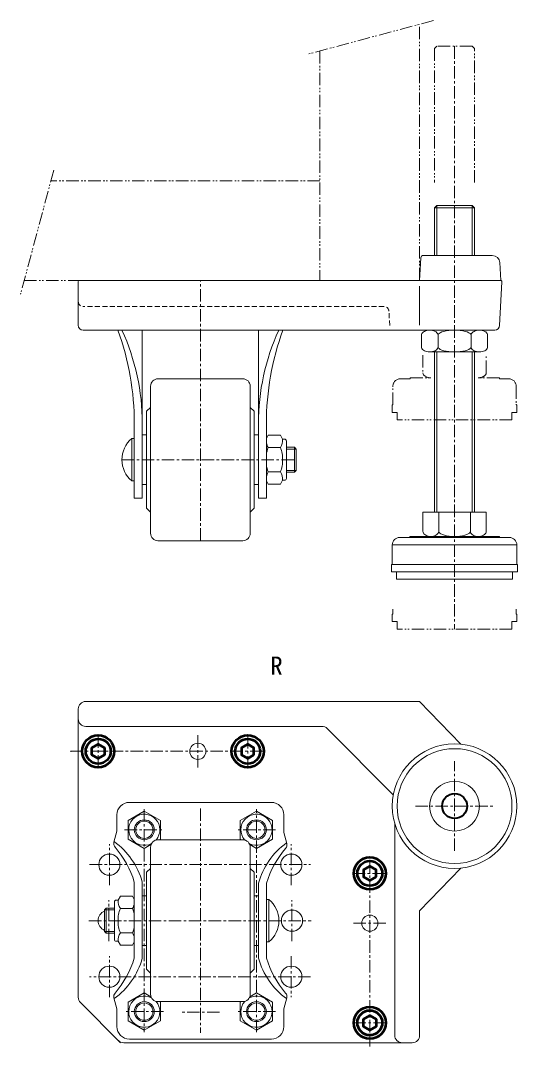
# Model space of a CAD drawing. Units: millimetres on the paper. Extents: x -600 to 3400, y -420 to 2338.
# Drawn here: x 1423.1 to 1622.5, y -402.2 to 9.7 of the extents above; entities that cross this region are included whole.
import ezdxf
from ezdxf.enums import TextEntityAlignment as Align

# ---------------------------------------------------------------- set-up
doc = ezdxf.new("R2010")
doc.units = ezdxf.units.MM
for name, pattern in [('CHAIN1', [8, 5, -1, 1, -1]), ('DASHED2', [3, 2, -1]), ('DOUBLE_CHAIN1', [8.8, 5, -1, 0.6, -0.6, 0.6, -1])]:
    doc.linetypes.add(name, pattern=pattern)
for name, color, linetype, lineweight in [('0-0', 7, 'Continuous', 18), ('0-1', 4, 'Continuous', 18), ('0-8', 7, 'Continuous', 18), ('0-9', 4, 'DOUBLE_CHAIN1', 18)]:
    doc.layers.add(name, color=color, linetype=linetype, lineweight=lineweight)
doc.styles.add('ＭＳ ゴシック', font='')
doc.styles.get('ＭＳ ゴシック').set_extended_font_data('MS Gothic')

msp = doc.modelspace()

# ---------------------------------------------------------------- linework, layer by layer
at = {"layer": '0-0'}
for p, q in [((1583.251, -94.598), (1583.725, -85.545)), ((1584.724, -84.598), (1612.404, -84.598)), ((1615.4, -87.441), (1615.774, -94.584)), ((1615.772, -94.598), (1446.751, -94.598)), ((1446.251, -95.098), (1446.251, -112.598)), ((1583.251, -112.598), (1583.251, -96.908)), ((1615.35, -112.702), (1616.272, -95.124)), ((1448.251, -114.598), (1613.353, -114.598)), ((1512.251, -134.098), (1478.251, -134.098)), ((1475.251, -137.098), (1475.251, -196.098)), ((1515.251, -196.098), (1515.251, -137.098)), ((1516.851, -147.098), (1515.251, -145.598)), ((1473.651, -156.598), (1471.951, -156.598)), ((1518.551, -156.598), (1516.851, -156.598)), ((1529.751, -159.098), (1529.751, -174.098)), ((1527.356, -161.698), (1522.502, -161.698)), ((1533.751, -162.298), (1529.751, -162.298)), ((1522.502, -171.498), (1527.356, -171.498)), ((1471.951, -176.598), (1473.651, -176.598)), ((1516.851, -176.598), (1518.551, -176.598)), ((1475.251, -187.598), (1473.651, -186.098)), ((1478.251, -199.098), (1512.251, -199.098)), ((1446.251, -266.663), (1446.251, -382.42)), ((1583.251, -263.663), (1449.251, -263.663)), ((1599.741, -280.787), (1583.251, -263.663)), ((1544.008, -273.663), (1449.251, -273.663)), ((1572.674, -301.086), (1546.13, -274.542)), ((1523.751, -304.163), (1466.751, -304.163)), ((1573.251, -397.663), (1573.251, -312.663)), ((1512.251, -319.163), (1478.251, -319.163)), ((1475.251, -322.163), (1475.251, -381.163)), ((1515.251, -381.163), (1515.251, -322.163)), ((1473.651, -332.163), (1475.251, -330.663)), ((1468.751, -366.663), (1468.751, -336.163)), ((1471.951, -336.163), (1471.951, -366.663)), ((1518.551, -366.663), (1518.551, -336.663)), ((1521.751, -336.663), (1521.751, -366.663)), ((1471.951, -341.663), (1473.651, -341.663)), ((1518.551, -341.663), (1516.851, -341.663)), ((1460.751, -344.163), (1460.751, -359.163)), ((1456.751, -347.363), (1460.751, -347.363)), ((1457.451, -356.663), (1457.451, -346.663)), ((1468.001, -346.763), (1463.146, -346.763)), ((1468.001, -356.563), (1463.146, -356.563)), ((1473.651, -361.663), (1471.951, -361.663)), ((1516.851, -361.663), (1518.551, -361.663)), ((1461.751, -387.091), (1460.555, -382.628)), ((1447.13, -384.542), (1463.251, -400.663)), ((1461.751, -387.091), (1461.751, -394.163)), ((1478.251, -384.163), (1512.251, -384.163)), ((1466.751, -399.163), (1523.751, -399.163)), ((1464.494, -400.663), (1580.251, -400.663))]:
    msp.add_line(p, q, dxfattribs=at)
for points in [[(1471.951, -114.598), (1471.951, -182.098), (1468.751, -182.098), (1468.751, -152.098)], [(1521.751, -152.098), (1521.751, -182.098), (1518.551, -182.098), (1518.551, -114.598)], [(1473.651, -186.098), (1473.651, -147.098), (1475.251, -145.598)], [(1516.851, -147.098), (1516.851, -186.098), (1515.251, -187.598)], [(1468.751, -158.098), (1467.751, -158.098), (1467.751, -175.098), (1468.751, -175.098)], [(1521.751, -158.098), (1522.502, -156.798), (1527.356, -156.798), (1528.251, -158.348), (1529.001, -158.348)], [(1529.751, -161.598), (1533.051, -161.598), (1533.051, -171.598), (1529.751, -171.598)], [(1533.751, -170.898), (1533.751, -162.298), (1533.051, -161.598)], [(1529.751, -170.898), (1533.751, -170.898), (1533.051, -171.598)], [(1529.001, -174.848), (1528.251, -174.848), (1527.356, -176.398), (1522.502, -176.398), (1521.751, -175.098)], [(1478.823, -319.163), (1479.251, -318.916), (1479.251, -311.41), (1472.751, -307.658), (1466.251, -311.41), (1466.251, -318.916), (1472.751, -322.669), (1475.44, -321.116)], [(1515.063, -321.116), (1517.751, -322.669), (1524.251, -318.916), (1524.251, -311.41), (1517.751, -307.658), (1511.251, -311.41), (1511.251, -318.916), (1511.679, -319.163)], [(1460.555, -320.199), (1461.751, -315.735), (1461.751, -309.163)], [(1529.947, -320.699), (1528.751, -316.235), (1528.751, -309.163)], [(1473.651, -332.163), (1473.651, -371.163), (1475.251, -372.663)], [(1515.251, -330.663), (1516.851, -332.163), (1516.851, -371.163), (1515.251, -372.663)], [(1583.251, -397.663), (1583.251, -347.663), (1599.741, -330.539)], [(1461.501, -343.413), (1462.251, -343.413), (1463.146, -341.863), (1468.001, -341.863), (1468.751, -343.163)], [(1521.751, -360.163), (1522.751, -360.163), (1522.751, -343.163), (1521.751, -343.163)], [(1460.751, -346.663), (1457.451, -346.663), (1456.751, -347.363), (1456.751, -355.963), (1460.751, -355.963)], [(1460.751, -356.663), (1457.451, -356.663), (1456.751, -355.963)], [(1461.501, -359.913), (1462.251, -359.913), (1463.146, -361.463), (1468.001, -361.463), (1468.751, -360.163)], [(1475.44, -382.21), (1472.751, -380.658), (1466.251, -384.41), (1466.251, -391.916)], [(1511.679, -384.163), (1511.251, -384.41), (1511.251, -391.916), (1517.751, -395.669), (1524.251, -391.916), (1524.251, -384.41), (1517.751, -380.658), (1515.063, -382.21)], [(1529.947, -382.628), (1528.751, -387.091), (1528.751, -394.163)], [(1466.251, -391.916), (1472.751, -395.669), (1479.251, -391.916), (1479.251, -384.41), (1478.823, -384.163)]]:
    msp.add_lwpolyline(points, dxfattribs=at)
at = {"layer": '0-0', "color": 2, "lineweight": 50}
for points in [[(1454.251, -286.55), (1451.751, -285.106), (1451.751, -282.22), (1454.251, -280.776), (1456.751, -282.22), (1456.751, -285.106)], [(1516.751, -285.106), (1516.751, -282.22), (1514.251, -280.776), (1511.751, -282.22), (1511.751, -285.106), (1514.251, -286.55)], [(1565.751, -334.106), (1565.751, -331.22), (1563.251, -329.776), (1560.751, -331.22), (1560.751, -334.106), (1563.251, -335.55)], [(1563.251, -395.55), (1560.751, -394.106), (1560.751, -391.22), (1563.251, -389.776), (1565.751, -391.22), (1565.751, -394.106)]]:
    msp.add_lwpolyline(points, close=True, dxfattribs=at)
for centre, radius in [((1454.251, -283.663), 6.44), ((1454.251, -283.663), 5), ((1514.251, -283.663), 6.44), ((1514.251, -283.663), 5), ((1563.251, -332.663), 6.44), ((1563.251, -332.663), 5), ((1563.251, -392.663), 6.44), ((1563.251, -392.663), 5)]:
    msp.add_circle(centre, radius, dxfattribs=at)
at = {"layer": '0-0'}
for centre, radius in [((1494.251, -283.663), 3.25), ((1472.751, -315.163), 4), ((1472.751, -315.163), 3.46), ((1517.751, -315.163), 4), ((1517.751, -315.163), 3.46), ((1458.751, -329.163), 4.25), ((1531.751, -329.163), 4.25), ((1532.021, -351.663), 4.25), ((1563.251, -352.663), 3.25), ((1458.751, -374.163), 4.25), ((1531.751, -374.163), 4.25), ((1472.751, -388.163), 4), ((1472.751, -388.163), 3.46), ((1517.751, -388.163), 4), ((1517.751, -388.163), 3.46)]:
    msp.add_circle(centre, radius, dxfattribs=at)
for centre, radius, start, end in [((1584.724, -85.598), 1, 90, 177), ((1612.404, -87.598), 3, 3, 90), ((1446.751, -95.098), 0.5, 90, 180), ((1615.772, -95.098), 0.5, 357, 90), ((1448.251, -112.598), 2, 180, 270), ((1358.908, -152.098), 109.843, 0, 19.96195), ((1381.575, -152.098), 90.376, 0, 24.51511), ((1608.927, -152.098), 90.376, 155.48489, 180), ((1631.594, -152.098), 109.843, 160.03805, 180), ((1613.353, -112.598), 2, 270, 357), ((1478.251, -137.098), 3, 90, 180), ((1512.251, -137.098), 3, 0, 90), ((1474.782, -166.598), 11.031, 129.59775, 230.40225), ((1526.678, -158.949), 5, 189.7996, 213.35312), ((1523.273, -158.812), 5, 324.75522, 5.33215), ((1529.001, -159.098), 0.75, 0, 90), ((1531.703, -165.614), 10, 156.94067, 174.3578), ((1518.276, -165.888), 10, 355.92849, 24.77138), ((1531.703, -167.581), 10, 185.6422, 203.05933), ((1518.276, -167.308), 10, 335.22862, 4.07151), ((1526.678, -174.247), 5, 146.64688, 170.2004), ((1523.273, -174.383), 5, 354.66786, 35.24478), ((1529.001, -174.098), 0.75, 270, 0), ((1478.251, -196.098), 3, 180, 270), ((1512.251, -196.098), 3, 270, 0), ((1449.251, -266.663), 3, 90, 180), ((1449.251, -270.663), 3, 180, 270), ((1544.008, -276.663), 3, 45, 90), ((1446.251, -283.486), 3, 180, 186.76653), ((1466.751, -309.163), 5, 90, 180), ((1523.751, -309.163), 5, 0, 90), ((1472.751, -315.163), 6.25, 318.94223, 297.37222), ((1517.751, -315.163), 6.25, 242.62778, 221.05777), ((1462.487, -320.716), 2, 165, 224.56654), ((1443.039, -344.168), 30, 15.47576, 54.07245), ((1478.251, -322.163), 3, 90, 180), ((1512.251, -322.163), 3, 0, 90), ((1547.463, -344.668), 30, 125.92755, 164.52424), ((1528.015, -321.216), 2, 315.43346, 15), ((1430.531, -347.963), 40, 17.157, 40.24645), ((1559.971, -348.463), 40, 139.75355, 162.843), ((1461.501, -344.163), 0.75, 90, 180), ((1467.229, -343.878), 5, 174.66786, 215.24478), ((1463.824, -344.014), 5, 326.64688, 350.2004), ((1515.72, -351.663), 11.031, 309.59775, 50.40225), ((1458.482, -351.663), 4.25, 114.02681, 245.97319), ((1472.226, -350.953), 10, 155.22862, 184.07151), ((1458.8, -350.68), 10, 5.6422, 23.05933), ((1472.226, -352.373), 10, 175.92849, 204.77138), ((1458.8, -352.646), 10, 336.94067, 354.3578), ((1467.229, -359.448), 5, 144.75522, 185.33215), ((1463.824, -359.312), 5, 9.7996, 33.35312), ((1461.501, -359.163), 0.75, 180, 270), ((1443.039, -358.658), 30, 305.92755, 344.52424), ((1430.531, -354.863), 40, 319.75355, 342.843), ((1547.463, -358.658), 30, 195.47576, 234.07245), ((1559.971, -354.863), 40, 197.157, 220.24645), ((1449.251, -382.42), 3, 180, 225), ((1462.487, -382.11), 2, 135.43346, 195), ((1472.751, -388.163), 6.25, 62.62778, 41.05777), ((1478.251, -381.163), 3, 180, 270), ((1517.751, -388.163), 6.25, 138.94223, 117.37222), ((1512.251, -381.163), 3, 270, 0), ((1528.015, -382.11), 2, 345, 44.56654), ((1466.751, -394.163), 5, 180, 270), ((1523.751, -394.163), 5, 270, 0), ((1576.251, -397.663), 3, 180, 270), ((1580.251, -397.663), 3, 270, 0), ((1464.494, -397.663), 3, 225, 270)]:
    msp.add_arc(centre, radius, start, end, dxfattribs=at)
at = {"layer": '0-1', "linetype": 'DOUBLE_CHAIN1'}
for p, q in [((1588.784, 9.728), (1537.89, -3.909)), ((1543.251, -2.473), (1543.251, -94.598)), ((1436.42, -50.31), (1423.087, -100.068)), ((1543.251, -54.598), (1435.271, -54.598))]:
    msp.add_line(p, q, dxfattribs=at)
at = {"layer": '0-1', "linetype": 'CHAIN1'}
for p, q in [((1597.251, -0.598), (1597.251, -234.598)), ((1495.251, -199.098), (1495.251, -94.598)), ((1463.751, -166.598), (1533.751, -166.598)), ((1454.251, -277.207), (1454.251, -290.578)), ((1494.251, -277.207), (1494.251, -290.578)), ((1514.251, -290.578), (1514.251, -277.207)), ((1443.256, -283.663), (1520.853, -283.663)), ((1597.251, -323.663), (1597.251, -287.663)), ((1472.751, -306.876), (1472.751, -396.416)), ((1495.251, -306.606), (1495.251, -396.685)), ((1517.751, -396.416), (1517.751, -306.876)), ((1581.565, -305.663), (1612.937, -305.663)), ((1464.829, -315.163), (1480.453, -315.163)), ((1525.453, -315.163), (1509.829, -315.163)), ((1458.751, -337.416), (1458.751, -320.876)), ((1531.751, -337.416), (1531.751, -320.876)), ((1450.829, -329.163), (1539.453, -329.163)), ((1563.251, -327.511), (1563.251, -402.163)), ((1556.336, -332.663), (1569.707, -332.663)), ((1458.482, -359.916), (1458.482, -343.376)), ((1532.021, -359.916), (1532.021, -343.376)), ((1450.56, -351.663), (1539.723, -351.663)), ((1569.707, -352.663), (1556.336, -352.663)), ((1458.751, -382.416), (1458.751, -365.876)), ((1531.751, -365.876), (1531.751, -382.416)), ((1539.453, -374.163), (1450.829, -374.163)), ((1480.453, -388.163), (1464.829, -388.163)), ((1502.953, -388.433), (1487.329, -388.433)), ((1525.453, -388.163), (1509.829, -388.163)), ((1569.707, -392.663), (1556.336, -392.663))]:
    msp.add_line(p, q, dxfattribs=at)
at = {"layer": '0-1', "linetype": 'DASHED2'}
for p, q in [((1568.923, -105.098), (1448.251, -105.098)), ((1571.22, -112.702), (1570.921, -106.993))]:
    msp.add_line(p, q, dxfattribs=at)
at = {"layer": '0-1', "linetype": 'DOUBLE_CHAIN1'}
msp.add_lwpolyline([(1424.553, -94.598), (1583.251, -94.598), (1583.251, 8.245)], dxfattribs=at)
at = {"layer": '0-1', "linetype": 'DASHED2'}
for centre, start, end in [((1448.251, -103.098), 180, 270), ((1568.923, -107.098), 3, 90)]:
    msp.add_arc(centre, 2, start, end, dxfattribs=at)
at = {"layer": '0-8', "color": 4}
for p, q in [((1589.251, -65.498), (1605.251, -65.498)), ((1590.151, -84.598), (1590.151, -64.598)), ((1604.351, -84.598), (1604.351, -64.598)), ((1622.251, -200.798), (1572.251, -200.798))]:
    msp.add_line(p, q, dxfattribs=at)
at = {"layer": '0-8'}
for p, q in [((1589.251, -65.498), (1589.251, -84.598)), ((1605.251, -65.498), (1604.351, -64.598)), ((1605.251, -65.498), (1605.251, -84.598)), ((1607.21, -114.598), (1587.292, -114.598)), ((1583.972, -116.598), (1583.972, -121.298)), ((1590.612, -116.598), (1590.612, -121.298)), ((1603.891, -121.298), (1603.891, -116.598)), ((1610.53, -121.298), (1610.53, -116.598)), ((1587.292, -123.298), (1607.21, -123.298)), ((1589.251, -187.598), (1589.251, -123.298)), ((1590.151, -123.298), (1590.151, -187.598)), ((1604.351, -187.598), (1604.351, -123.298)), ((1605.251, -123.298), (1605.251, -187.598)), ((1584.549, -187.598), (1609.953, -187.598)), ((1584.549, -195.398), (1584.549, -187.598)), ((1590.9, -187.598), (1590.9, -195.398)), ((1603.602, -195.398), (1603.602, -187.598)), ((1609.953, -187.598), (1609.953, -195.398)), ((1615.251, -197.398), (1615.251, -197.798)), ((1572.251, -200.798), (1572.251, -208.598)), ((1575.251, -197.798), (1619.251, -197.798)), ((1622.251, -208.598), (1622.251, -200.798))]:
    msp.add_line(p, q, dxfattribs=at)
for points in [[(1604.351, -64.598), (1590.151, -64.598), (1589.251, -65.498)], [(1590.612, -116.598), (1590.561, -116.25), (1590.411, -115.914), (1590.167, -115.598), (1589.835, -115.312), (1589.426, -115.066), (1588.952, -114.866), (1588.427, -114.718), (1587.868, -114.628), (1587.292, -114.598), (1586.715, -114.628), (1586.156, -114.718), (1585.632, -114.866), (1585.158, -115.066), (1584.749, -115.312), (1584.417, -115.598), (1584.172, -115.914), (1584.022, -116.25), (1583.972, -116.598)], [(1603.891, -116.598), (1603.79, -116.25), (1603.49, -115.914), (1603.001, -115.598), (1602.337, -115.312), (1601.519, -115.066), (1600.571, -114.866), (1599.522, -114.718), (1598.404, -114.628), (1597.251, -114.598), (1596.098, -114.628), (1594.98, -114.718), (1593.931, -114.866), (1592.983, -115.066), (1592.165, -115.312), (1591.501, -115.598), (1591.012, -115.914), (1590.712, -116.25), (1590.612, -116.598)], [(1610.53, -116.598), (1610.48, -116.25), (1610.33, -115.914), (1610.085, -115.598), (1609.753, -115.312), (1609.344, -115.066), (1608.87, -114.866), (1608.346, -114.718), (1607.787, -114.628), (1607.21, -114.598), (1606.634, -114.628), (1606.075, -114.718), (1605.55, -114.866), (1605.076, -115.066), (1604.667, -115.312), (1604.335, -115.598), (1604.091, -115.914), (1603.941, -116.25), (1603.891, -116.598)], [(1583.972, -121.298), (1584.022, -121.645), (1584.172, -121.982), (1584.417, -122.298), (1584.749, -122.583), (1585.158, -122.83), (1585.632, -123.03), (1586.156, -123.177), (1586.715, -123.267), (1587.292, -123.298), (1587.868, -123.267), (1588.427, -123.177), (1588.952, -123.03), (1589.426, -122.83), (1589.835, -122.583), (1590.167, -122.298), (1590.411, -121.982), (1590.561, -121.645), (1590.612, -121.298), (1590.712, -121.645), (1591.012, -121.982), (1591.501, -122.298), (1592.165, -122.583), (1592.983, -122.83), (1593.931, -123.03), (1594.98, -123.177), (1596.098, -123.267), (1597.251, -123.298), (1598.404, -123.267), (1599.522, -123.177), (1600.571, -123.03), (1601.519, -122.83), (1602.337, -122.583), (1603.001, -122.298), (1603.49, -121.982), (1603.79, -121.645), (1603.891, -121.298), (1603.941, -121.645), (1604.091, -121.982), (1604.335, -122.298)], [(1604.335, -122.298), (1604.667, -122.583), (1605.076, -122.83), (1605.55, -123.03), (1606.075, -123.177), (1606.634, -123.267), (1607.21, -123.298), (1607.787, -123.267), (1608.346, -123.177), (1608.87, -123.03), (1609.344, -122.83), (1609.753, -122.583), (1610.085, -122.298), (1610.33, -121.982), (1610.48, -121.645), (1610.53, -121.298)], [(1615.251, -197.398), (1579.251, -197.398), (1579.251, -197.798)], [(1584.549, -195.398), (1584.598, -195.745), (1584.741, -196.082), (1584.975, -196.398), (1585.292, -196.683), (1585.684, -196.93), (1586.137, -197.13), (1586.639, -197.277), (1587.173, -197.367), (1587.725, -197.398), (1588.276, -197.367), (1588.811, -197.277), (1589.313, -197.13), (1589.766, -196.93), (1590.157, -196.683), (1590.475, -196.398), (1590.709, -196.082), (1590.852, -195.745), (1590.9, -195.398), (1590.9, -195.398), (1590.997, -195.745), (1591.283, -196.082), (1591.751, -196.398), (1592.386, -196.683), (1593.169, -196.93), (1594.076, -197.13), (1595.079, -197.277), (1596.148, -197.367), (1597.251, -197.398), (1598.354, -197.367), (1599.423, -197.277), (1600.427, -197.13), (1601.333, -196.93), (1602.116, -196.683), (1602.751, -196.398), (1603.219, -196.082), (1603.505, -195.745), (1603.602, -195.398), (1603.602, -195.398), (1603.65, -195.745)], [(1603.65, -195.745), (1603.793, -196.082), (1604.027, -196.398), (1604.345, -196.683), (1604.736, -196.93), (1605.19, -197.13), (1605.691, -197.277), (1606.226, -197.367), (1606.777, -197.398), (1607.329, -197.367), (1607.863, -197.277), (1608.365, -197.13), (1608.818, -196.93), (1609.21, -196.683), (1609.527, -196.398), (1609.761, -196.082), (1609.905, -195.745), (1609.953, -195.398), (1609.953, -195.398)], [(1573.951, -211.598), (1573.951, -214.598), (1620.551, -214.598), (1620.551, -211.598)]]:
    msp.add_lwpolyline(points, dxfattribs=at)
msp.add_lwpolyline([(1572.001, -208.598), (1572.001, -211.598), (1622.501, -211.598), (1622.501, -208.598)], close=True, dxfattribs=at)
for radius in [25, 23.05, 10]:
    msp.add_circle((1597.251, -305.663), radius, dxfattribs=at)
at = {"layer": '0-8', "lineweight": 40}
msp.add_circle((1597.251, -305.663), 5, dxfattribs=at)
at = {"layer": '0-8'}
for centre, start, end in [((1575.251, -200.798), 90, 180), ((1619.251, -200.798), 360, 90)]:
    msp.add_arc(centre, 3, start, end, dxfattribs=at)
at = {"layer": '0-9'}
for p, q in [((1589.251, -1.498), (1589.251, -55.366)), ((1605.251, -55.366), (1605.251, -1.498)), ((1584.549, -124.598), (1584.549, -131.698)), ((1609.953, -131.698), (1609.953, -124.598)), ((1575.501, -134.098), (1579.501, -134.098)), ((1579.501, -133.698), (1579.501, -134.098)), ((1579.501, -133.698), (1587.725, -133.698)), ((1615.251, -133.698), (1606.777, -133.698)), ((1615.251, -134.098), (1615.251, -133.698)), ((1615.251, -134.098), (1619.001, -134.098)), ((1572.501, -144.598), (1572.501, -137.098)), ((1622.001, -137.098), (1622.001, -144.598)), ((1572.251, -147.598), (1572.251, -144.598)), ((1572.251, -144.598), (1572.501, -144.598)), ((1574.201, -147.598), (1572.251, -147.598)), ((1574.201, -150.598), (1574.201, -147.598)), ((1620.301, -147.598), (1620.301, -150.598)), ((1622.251, -147.598), (1620.301, -147.598)), ((1622.001, -144.598), (1622.251, -144.598)), ((1622.251, -144.598), (1622.251, -147.598)), ((1620.301, -150.598), (1574.201, -150.598)), ((1572.251, -231.598), (1572.251, -228.598)), ((1572.251, -228.598), (1572.501, -228.598)), ((1572.501, -228.598), (1572.501, -226.662)), ((1622.001, -226.662), (1622.001, -228.598)), ((1622.001, -228.598), (1622.251, -228.598)), ((1622.251, -228.598), (1622.251, -231.598)), ((1574.201, -231.598), (1572.251, -231.598)), ((1574.201, -234.598), (1574.201, -231.598)), ((1620.301, -234.598), (1574.201, -234.598)), ((1620.301, -231.598), (1620.301, -234.598)), ((1622.251, -231.598), (1620.301, -231.598))]:
    msp.add_line(p, q, dxfattribs=at)
msp.add_lwpolyline([(1605.251, -1.498), (1604.351, -0.598), (1590.151, -0.598), (1589.251, -1.498)], dxfattribs=at)
for centre, start, end in [((1575.501, -137.098), 90, 180), ((1619.001, -137.098), 360, 90)]:
    msp.add_arc(centre, 3, start, end, dxfattribs=at)
for centre, major_axis, start_param, end_param in [((1587.725, -131.698), (3.175, 0), 3.1415927, 4.712389), ((1606.777, -131.698), (-3.175, 0), 1.5707963, 3.1415927)]:
    msp.add_ellipse(centre, major_axis=major_axis, ratio=0.629837, start_param=start_param, end_param=end_param, dxfattribs=at)

# ---------------------------------------------------------------- texts
at = {"layer": '0-0', "style": 'ＭＳ ゴシック'}
msp.add_text('R', height=7.331, dxfattribs=at).set_placement((1523.3, -255.141), align=Align.BOTTOM_LEFT)

doc.saveas('drawing.dxf')
